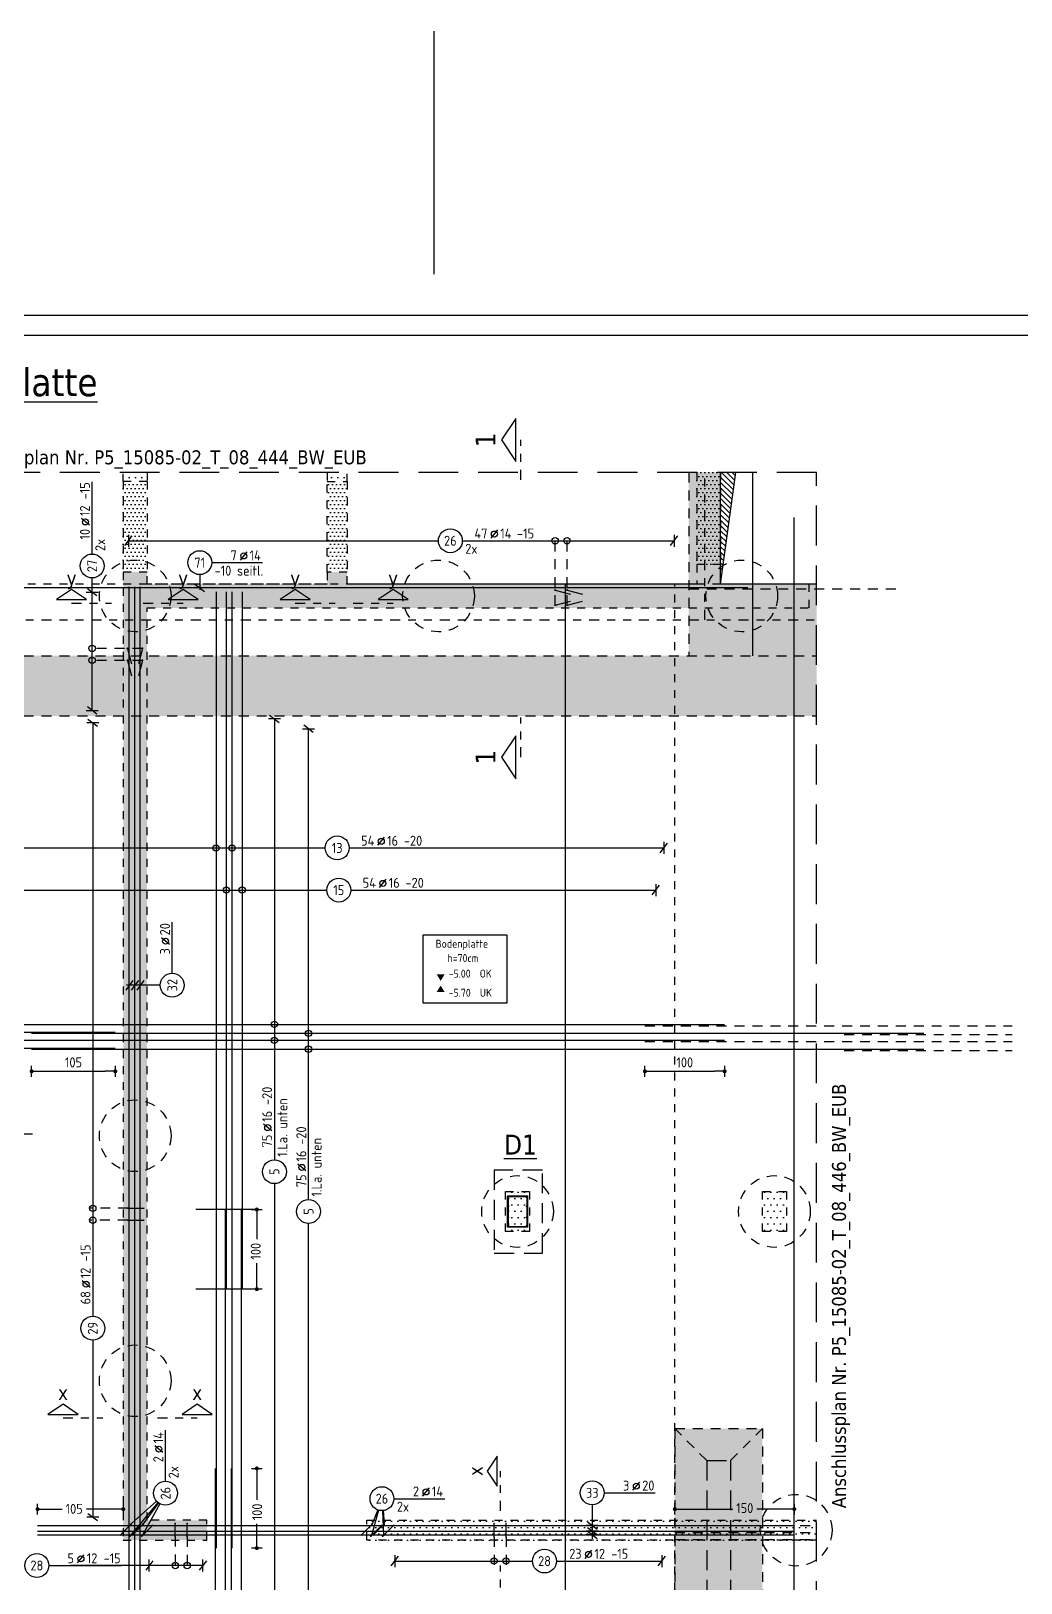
# Model space of a CAD drawing. Extents: x -59 to 99, y -34 to 56.
# Drawn here: x 10.75 to 23.18, y 28.64 to 48.12 of the extents above; entities that cross this region are included whole.
import ezdxf
from ezdxf.enums import TextEntityAlignment as Align

# ---------------------------------------------------------------- set-up
doc = ezdxf.new("R2010")
doc.units = 0
doc.header["$LTSCALE"] = 0.5
for name, pattern in [('AUSGEZOGEN', [1000.01, 1000, 0.01]), ('DASHDOTSMALL', [1.05, 0.5, -0.25, 0.05, -0.25]), ('DIVIDE2', [0.625, 0.25, -0.125, 0, -0.125, 0, -0.125]), ('DOT', [0.175, 0.05, -0.125]), ('GESTRICHELTX2', [1.5, 1, -0.5]), ('HIDDEN', [0.375, 0.25, -0.125]), ('HIDDEN2', [0.187, 0.125, -0.062]), ('HIDDEN4', [0.12, 0.02, -0.1]), ('PUNKT', [0.175, 0.05, -0.125]), ('STRICHLINIE', [0.75, 0.5, -0.25]), ('STRICHPUNKT2', [0.55, 0.25, -0.125, 0.05, -0.125]), ('VERDECKT', [0.375, 0.25, -0.125]), ('VERDECKTX2', [0.75, 0.5, -0.25])]:
    doc.linetypes.add(name, pattern=pattern)
for name, color, linetype in [('ACHSEN', 7, 'Continuous'), ('AFB', 7, 'Continuous'), ('AFU', 7, 'Continuous'), ('BETON', 7, 'Continuous'), ('Brüstung 2.UG', 7, 'Continuous'), ('DETAIL', 7, 'Continuous'), ('DRUEBER', 7, 'Continuous'), ('grau_dunkel', 7, 'Continuous'), ('grau_hell', 7, 'Continuous'), ('Gründungspfähle', 7, 'Continuous'), ('HILFE', 7, 'Continuous'), ('koten', 7, 'Continuous'), ('MASSE', 7, 'Continuous'), ('OBJEKT', 7, 'Continuous'), ('RAHMEN', 7, 'Continuous'), ('RND', 7, 'Continuous'), ('SCHNITTE', 7, 'Continuous'), ('SCHRAFF', 7, 'Continuous'), ('TEXT', 7, 'Continuous'), ('VERDECKT', 7, 'Continuous'), ('Versprung oberseitig', 7, 'Continuous')]:
    doc.layers.add(name, color=color, linetype=linetype)
doc.layers.add('NOPLOT', color=7, linetype='Continuous', plot=False)
doc.styles.add('helv', font='tahoma.ttf')
doc.styles.add('txt', font='isocp.shx')
doc.linetypes.add('AFU_50L', pattern='A,0.75,["/",Standard,S=0.2,R=0,X=-0.01,Y=-0.1],0.07,["/",Standard,S=0.2,R=0,X=-0.01,Y=-0.1],0.75', length=1.57)
doc.dimstyles.new('DOT_I', dxfattribs={"dimscale": 0.5, "dimtxt": 0.25, "dimasz": 0.25, "dimexe": 0.1, "dimexo": 0.3, "dimgap": 0.1, "dimtad": 1, "dimdec": 3, "dimzin": 3, "dimtxsty": 'txt', "dimblk": 'DOT', "dimblk1": 'DOT', "dimblk2": 'DOT', "dimsah": 1, "dimcen": 0.1, "dimse1": 1, "dimse2": 1, "dimazin": 0, "dimtfac": 1, "dimtdec": 4, "dimtix": 1, "dimtmove": 2, "dimatfit": 3, "dimfxl": 0, "dimtvp": 1, "dimtolj": 1, "dimtzin": 0, "dimarcsym": 0})
pattern_1 = [(0, (-76.11419, 512.02772), (0.025, 0.05), [0, -0.05])]
pattern_2 = [(0, (-0.63519, 3.144444), (0.0396875, 0.079375), [0, -0.079375])]

# ---------------------------------------------------------------- blocks, each defined once
blk = doc.blocks.new('okrd_o')
at = {"layer": 'koten', "color": 7, "linetype": 'Continuous'}
blk.add_solid([(-0.125, 0.202), (0.125, 0.202), (0, 0)], dxfattribs=at)
at = {"layer": 'koten', "style": 'txt'}
blk.add_attdef('OKRD', (0.25, 0.1), '', height=0.25, dxfattribs=at)
blk = doc.blocks.new('okrd_u')
at = {"layer": 'koten', "color": 7, "linetype": 'Continuous'}
blk.add_solid([(-0.125, -0.202), (0.125, -0.202), (0, 0)], dxfattribs=at)
at = {"layer": 'koten', "style": 'txt'}
blk.add_attdef('OKRD', (0.25, -0.35), '', height=0.25, dxfattribs=at)
blk = doc.blocks.new('lei_gre')
at = {"layer": 'RND', "color": 7, "linetype": 'Continuous'}
for p, q in [((-0.09, -0.12), (0.09, 0.12)), ((0, 0.15), (0, -0.15))]:
    blk.add_line(p, q, dxfattribs=at)
blk = doc.blocks.new('RND_LEI')
at = {"layer": 'RND', "color": 7, "linetype": 'Continuous'}
blk.add_line((1.022, 0.066), (1.19, 0.27), dxfattribs=at)
for centre, radius in [((0, 0), 0.3), ((1.106, 0.168), 0.075)]:
    blk.add_circle(centre, radius, dxfattribs=at)
at = {"layer": 'RND', "color": 7, "linetype": 'Continuous', "style": 'txt'}
blk.add_attdef('POSL', text='', height=0.25, dxfattribs=at).set_placement((0, 0), align=Align.MIDDLE)
blk.add_attdef('ANZ', text='', height=0.25, dxfattribs=at).set_placement((0.931, 0.057), align=Align.RIGHT)
for tag, p in [('DUM', (1.253, 0.057)), ('ABSTD', (1.674, 0.057)), ('POSTXT', (0.374, -0.327))]:
    blk.add_attdef(tag, p, '', height=0.25, dxfattribs=at)
blk = doc.blocks.new('DOT')
at = {"layer": 'MASSE', "color": 7, "linetype": 'Continuous'}
for p, q in [((0, 0), (-1, 0)), ((0, 0.54), (0, -0.54))]:
    blk.add_line(p, q, dxfattribs=at)
at = {"layer": 'MASSE', "color": 7, "linetype": 'Continuous', "const_width": 0.2}
blk.add_lwpolyline([(-0.1, 0, 1), (0.1, 0, 1)], format="xyb", close=True, dxfattribs=at)
blk = doc.blocks.new('*D28')
at = {"layer": 'Defpoints', "color": 0, "linetype": 'AUSGEZOGEN', "transparency": 16777216}
for p in [(10.76, 35.063), (11.81, 35.063), (11.81, 35.063)]:
    blk.add_point(p, dxfattribs=at)
at = {"layer": 'MASSE', "color": 0, "linetype": 'AUSGEZOGEN', "lineweight": -2, "transparency": 16777216}
blk.add_line((10.885, 35.063), (11.685, 35.063), dxfattribs=at)
at = {"layer": 'MASSE', "color": 0, "linetype": 'AUSGEZOGEN', "lineweight": -2, "transparency": 16777216, "xscale": 0.125, "yscale": 0.125, "zscale": 0.125, "rotation": 180}
blk.add_blockref('DOT', (10.76, 35.063), dxfattribs=at)
at = {"layer": 'MASSE', "color": 0, "linetype": 'AUSGEZOGEN', "lineweight": -2, "transparency": 16777216, "xscale": 0.125, "yscale": 0.125, "zscale": 0.125}
blk.add_blockref('DOT', (11.81, 35.063), dxfattribs=at)
at = {"layer": 'MASSE', "color": 0, "linetype": 'AUSGEZOGEN', "transparency": 16777216, "insert": (11.285, 35.175), "char_height": 0.125, "attachment_point": 5, "style": 'txt'}
blk.add_mtext('\\A1;105', dxfattribs=at)
blk = doc.blocks.new('*D29')
at = {"layer": 'Defpoints', "color": 0, "linetype": 'AUSGEZOGEN', "transparency": 16777216}
for p in [(18.46, 35.063), (19.46, 35.063), (19.46, 35.063)]:
    blk.add_point(p, dxfattribs=at)
at = {"layer": 'MASSE', "color": 0, "linetype": 'AUSGEZOGEN', "lineweight": -2, "transparency": 16777216}
blk.add_line((18.585, 35.063), (19.335, 35.063), dxfattribs=at)
at = {"layer": 'MASSE', "color": 0, "linetype": 'AUSGEZOGEN', "lineweight": -2, "transparency": 16777216, "xscale": 0.125, "yscale": 0.125, "zscale": 0.125, "rotation": 180}
blk.add_blockref('DOT', (18.46, 35.063), dxfattribs=at)
at = {"layer": 'MASSE', "color": 0, "linetype": 'AUSGEZOGEN', "lineweight": -2, "transparency": 16777216, "xscale": 0.125, "yscale": 0.125, "zscale": 0.125}
blk.add_blockref('DOT', (19.46, 35.063), dxfattribs=at)
at = {"layer": 'MASSE', "color": 0, "linetype": 'AUSGEZOGEN', "transparency": 16777216, "insert": (18.96, 35.175), "char_height": 0.125, "attachment_point": 5, "style": 'txt'}
blk.add_mtext('\\A1;100', dxfattribs=at)
blk = doc.blocks.new('*D32')
at = {"layer": 'Defpoints', "color": 0, "linetype": 'AUSGEZOGEN', "transparency": 16777216}
for p in [(13.587, 33.329), (13.587, 33.329), (13.587, 32.329)]:
    blk.add_point(p, dxfattribs=at)
at = {"layer": 'MASSE', "color": 0, "linetype": 'AUSGEZOGEN', "lineweight": -2, "transparency": 16777216}
for p, q in [((13.587, 33.204), (13.587, 32.955)), ((13.587, 32.454), (13.587, 32.655))]:
    blk.add_line(p, q, dxfattribs=at)
at = {"layer": 'MASSE', "color": 0, "linetype": 'AUSGEZOGEN', "lineweight": -2, "transparency": 16777216, "xscale": 0.125, "yscale": 0.125, "zscale": 0.125}
for p, rotation in [((13.587, 33.329), 90), ((13.587, 32.329), 270)]:
    blk.add_blockref('DOT', p, dxfattribs=dict(at, rotation=rotation))
at = {"layer": 'MASSE', "color": 0, "linetype": 'AUSGEZOGEN', "transparency": 16777216, "insert": (13.573, 32.805), "char_height": 0.125, "attachment_point": 5, "rotation": 90, "style": 'txt'}
blk.add_mtext('\\A1;100', dxfattribs=at)
blk = doc.blocks.new('*D33')
at = {"layer": 'Defpoints', "color": 0, "linetype": 'AUSGEZOGEN', "transparency": 16777216}
for p in [(13.587, 30.079), (13.587, 29.079), (13.587, 29.079)]:
    blk.add_point(p, dxfattribs=at)
at = {"layer": 'MASSE', "color": 0, "linetype": 'AUSGEZOGEN', "lineweight": -2, "transparency": 16777216}
for p, q in [((13.587, 29.954), (13.587, 29.683)), ((13.587, 29.204), (13.587, 29.383))]:
    blk.add_line(p, q, dxfattribs=at)
at = {"layer": 'MASSE', "color": 0, "linetype": 'AUSGEZOGEN', "lineweight": -2, "transparency": 16777216, "xscale": 0.125, "yscale": 0.125, "zscale": 0.125}
for p, rotation in [((13.587, 30.079), 90), ((13.587, 29.079), 270)]:
    blk.add_blockref('DOT', p, dxfattribs=dict(at, rotation=rotation))
at = {"layer": 'MASSE', "color": 0, "linetype": 'AUSGEZOGEN', "transparency": 16777216, "insert": (13.591, 29.533), "char_height": 0.125, "attachment_point": 5, "rotation": 90, "style": 'txt'}
blk.add_mtext('\\A1;100', dxfattribs=at)
blk = doc.blocks.new('*D39')
at = {"layer": 'Defpoints', "color": 0, "linetype": 'AUSGEZOGEN', "transparency": 16777216}
for p in [(18.835, 29.568), (18.835, 29.568), (20.335, 29.568)]:
    blk.add_point(p, dxfattribs=at)
at = {"layer": 'MASSE', "color": 0, "linetype": 'AUSGEZOGEN', "lineweight": -2, "transparency": 16777216}
for p, q in [((18.96, 29.568), (19.563, 29.568)), ((20.21, 29.568), (19.863, 29.568))]:
    blk.add_line(p, q, dxfattribs=at)
at = {"layer": 'MASSE', "color": 0, "linetype": 'AUSGEZOGEN', "lineweight": -2, "transparency": 16777216, "xscale": 0.125, "yscale": 0.125, "zscale": 0.125, "rotation": 180}
blk.add_blockref('DOT', (18.835, 29.568), dxfattribs=at)
at = {"layer": 'MASSE', "color": 0, "linetype": 'AUSGEZOGEN', "lineweight": -2, "transparency": 16777216, "xscale": 0.125, "yscale": 0.125, "zscale": 0.125}
blk.add_blockref('DOT', (20.335, 29.568), dxfattribs=at)
at = {"layer": 'MASSE', "color": 0, "linetype": 'AUSGEZOGEN', "transparency": 16777216, "insert": (19.713, 29.581), "char_height": 0.125, "attachment_point": 5, "style": 'txt'}
blk.add_mtext('\\A1;150', dxfattribs=at)
blk = doc.blocks.new('*D40')
at = {"layer": 'Defpoints', "color": 0, "linetype": 'AUSGEZOGEN', "transparency": 16777216}
for p in [(10.835, 29.568), (11.91, 29.568), (11.91, 29.568)]:
    blk.add_point(p, dxfattribs=at)
at = {"layer": 'MASSE', "color": 0, "linetype": 'AUSGEZOGEN', "lineweight": -2, "transparency": 16777216}
for p, q in [((10.96, 29.568), (11.141, 29.568)), ((11.785, 29.568), (11.447, 29.568))]:
    blk.add_line(p, q, dxfattribs=at)
at = {"layer": 'MASSE', "color": 0, "linetype": 'AUSGEZOGEN', "lineweight": -2, "transparency": 16777216, "xscale": 0.125, "yscale": 0.125, "zscale": 0.125, "rotation": 180}
blk.add_blockref('DOT', (10.835, 29.568), dxfattribs=at)
at = {"layer": 'MASSE', "color": 0, "linetype": 'AUSGEZOGEN', "lineweight": -2, "transparency": 16777216, "xscale": 0.125, "yscale": 0.125, "zscale": 0.125}
blk.add_blockref('DOT', (11.91, 29.568), dxfattribs=at)
at = {"layer": 'MASSE', "color": 0, "linetype": 'AUSGEZOGEN', "transparency": 16777216, "insert": (11.294, 29.572), "char_height": 0.125, "attachment_point": 5, "style": 'txt'}
blk.add_mtext('\\A1;105', dxfattribs=at)
blk = doc.blocks.new('SCHN-1')
at = {"layer": 'SCHNITTE', "color": 5, "linetype": 'Continuous'}
blk.add_lwpolyline([(0.54, 0.125), (0, 0.485), (-0.54, 0.125)], close=True, dxfattribs=at)
at = {"layer": 'SCHNITTE', "color": 6, "linetype": 'Continuous', "style": 'helv'}
blk.add_attdef('SCHN-1', text='', height=0.5, dxfattribs=at).set_placement((0, 0.635), align=Align.CENTER)
blk = doc.blocks.new('SCHN-2')
at = {"layer": 'SCHNITTE', "color": 6, "linetype": 'Continuous'}
blk.add_lwpolyline([(0.378, 0.088), (0, 0.34), (-0.378, 0.088)], close=True, dxfattribs=at)
at = {"layer": 'SCHNITTE', "color": 1, "linetype": 'DASHDOTSMALL', "style": 'helv'}
blk.add_attdef('SCHN-2', text='', height=0.35, dxfattribs=at).set_placement((0, 0.45), align=Align.CENTER)
blk = doc.blocks.new('A0-19-5')
at = {"layer": 'RAHMEN'}
blk.add_line((137.9, 89.1), (0, 89.1), dxfattribs=at)
at = {"layer": 'RAHMEN', "color": 5}
blk.add_line((137.4, 88.6), (2, 88.6), dxfattribs=at)

msp = doc.modelspace()

# ---------------------------------------------------------------- hatches: boundary and pattern name
at = {"layer": 'Brüstung 2.UG', "linetype": 'DOT'}
h = msp.add_hatch(dxfattribs=at)
h.set_pattern_fill('DOTS', color=102, scale=0.8, double=1)
h.set_pattern_definition(pattern_1)
h.paths.add_polyline_path([(11.91012, 41.32883), (12.21012, 41.32883), (12.21012, 42.46383), (11.91012, 42.46383)])
h = msp.add_hatch(dxfattribs=at)
h.set_pattern_fill('DOTS', color=102, scale=0.8, double=1)
h.set_pattern_definition(pattern_1)
h.paths.add_polyline_path([(14.72012, 42.46383), (14.47012, 42.46383), (14.47012, 41.32883), (14.72012, 41.32883)])
h = msp.add_hatch(dxfattribs=at)
h.set_pattern_fill('DOTS', color=102, scale=0.8, double=1)
h.set_pattern_definition(pattern_1)
h.paths.add_polyline_path([(19.41012, 42.57883), (19.11012, 42.57883), (19.11012, 41.42383), (19.41012, 41.42383)])
at = {"layer": 'grau_dunkel'}
for points in [[(20.6151, 40.27883), (20.6151, 41.17883), (19.41012, 41.17883), (19.41012, 42.57883), (19.01012, 42.57883), (19.01012, 40.27883)], [(20.6151, 22.28883), (20.6151, 22.78883), (19.53512, 22.78883), (19.53512, 30.17883), (19.23512, 30.17883), (19.23512, 22.28883)]]:
    msp.add_hatch(color=21, dxfattribs=at).paths.add_polyline_path(points)
at = {"layer": 'grau_dunkel', "linetype": 'AUSGEZOGEN'}
h = msp.add_hatch(dxfattribs=at)
h.set_pattern_fill('ANSI31', color=21, scale=0.015, angle=90, style=0, double=1)
h.set_pattern_definition([(135, (-111.63528, 32.329214), (-0.03367596, -0.03367596), [])])
h.paths.add_polyline_path([(19.60065, 42.57883), (19.41012, 42.57883), (19.41012, 41.17883)])
at = {"layer": 'grau_hell'}
msp.add_hatch(color=9, dxfattribs=at).paths.add_polyline_path([(20.6151, 39.52383), (20.6151, 40.27883), (5.71012, 40.27883), (5.71012, 39.52383)])
h = msp.add_hatch(color=9, dxfattribs=at)
h.paths.add_polyline_path([(19.53512, 22.78883), (19.93512, 23.18883), (19.93512, 30.57883), (19.53512, 30.17883)])
h.paths.add_polyline_path([(19.23512, 30.17883), (19.53512, 30.17883), (19.93512, 30.57883), (18.83512, 30.57883)])
h.paths.add_polyline_path([(19.23512, 30.17883), (18.83512, 30.57883), (18.83512, 22.16883), (18.97512, 22.02883), (19.23512, 22.28883)])
h.paths.add_polyline_path([(7.95012, 22.16883), (7.81012, 22.02883), (18.97512, 22.02883), (18.83512, 22.16883)])
h.paths.add_polyline_path([(7.81012, 22.02883), (7.95012, 22.16883), (7.95012, 24.51883), (7.81012, 24.37883)])
h.paths.add_polyline_path([(5.66012, 24.51883), (5.66012, 24.37883), (7.81012, 24.37883), (7.95012, 24.51883)])
h.paths.add_polyline_path([(20.6151, 22.02883), (20.6151, 22.28883), (19.23512, 22.28883), (18.97512, 22.02883)])
h.paths.add_polyline_path([(20.6151, 22.78883), (20.6151, 23.18883), (19.93512, 23.18883), (19.53512, 22.78883)])
at = {"layer": 'SCHRAFF', "linetype": 'AUSGEZOGEN'}
h = msp.add_hatch(dxfattribs=at)
h.set_pattern_fill('DOTS', scale=0.05, double=1)
h.set_pattern_definition(pattern_2)
h.paths.add_polyline_path([(12.21012, 42.57883), (11.91012, 42.57883), (11.91012, 42.46383), (12.21012, 42.46383)])
h.paths.add_polyline_path([(14.72012, 42.57883), (14.47012, 42.57883), (14.47012, 42.46383), (14.72012, 42.46383)])
h = msp.add_hatch(dxfattribs=at)
h.set_pattern_fill('DOTS', scale=0.05, double=1)
h.set_pattern_definition(pattern_2)
h.paths.add_polyline_path([(20.52012, 41.17883), (19.41012, 41.17883), (19.41012, 41.42383), (19.11012, 41.42383), (19.11012, 41.17883), (14.72012, 41.17883), (14.72012, 41.32883), (14.47012, 41.32883), (14.47012, 41.17883), (12.21012, 41.17883), (12.21012, 41.32883), (11.91012, 41.32883), (11.91012, 29.17883), (12.96012, 29.17883), (12.96012, 29.42883), (12.21012, 29.42883), (12.21012, 40.87883), (20.52012, 40.87883)])
h = msp.add_hatch(dxfattribs=at)
h.set_pattern_fill('DOTS', scale=0.05, double=1)
h.set_pattern_definition(pattern_2)
h.paths.add_polyline_path([(17.01012, 33.55383), (16.71012, 33.55383), (16.71012, 33.05383), (17.01012, 33.05383)])
h.paths.add_polyline_path([(20.23512, 33.55383), (19.93512, 33.55383), (19.93512, 33.05383), (20.23512, 33.05383)])
h = msp.add_hatch(dxfattribs=at)
h.set_pattern_fill('DOTS', scale=0.05, double=1)
h.set_pattern_definition(pattern_2)
h.paths.add_polyline_path([(20.6151, 29.42883), (14.97012, 29.42883), (14.97012, 29.17883), (20.6151, 29.17883)])

# ---------------------------------------------------------------- linework, layer by layer
at = {"layer": 'ACHSEN', "color": 140, "linetype": 'AUSGEZOGEN'}
msp.add_line((15.81012, 48.1193), (15.81012, 45.06977), dxfattribs=at)
at = {"layer": 'AFB', "color": 1, "linetype": 'DIVIDE2'}
for p, q in [((19.21012, 40.72883), (19.21012, 42.57883)), ((5.88512, 40.72883), (20.6151, 40.72883))]:
    msp.add_line(p, q, dxfattribs=at)
at = {"layer": 'AFU', "color": 8, "linetype": 'AFU_50L'}
msp.add_line((17.46012, 41.17883), (17.46012, 19.54883), dxfattribs=at)
at = {"layer": 'BETON', "color": 6, "linetype": 'AUSGEZOGEN'}
msp.add_lwpolyline([(20.6151, 41.17883), (19.41012, 41.17883), (19.41012, 42.57883)], dxfattribs=at)
at = {"layer": 'Brüstung 2.UG', "color": 102, "linetype": 'DOT'}
for p, q in [((11.91012, 42.46383), (11.91012, 41.32883)), ((12.21012, 42.46383), (12.21012, 41.32883)), ((14.47012, 41.32883), (14.47012, 42.46383)), ((14.72012, 42.46383), (14.72012, 41.32883)), ((19.11012, 42.57883), (19.11012, 41.42383)), ((19.41012, 42.57883), (19.41012, 41.42383))]:
    msp.add_line(p, q, dxfattribs=at)
at = {"layer": 'DETAIL', "color": 102, "linetype": 'STRICHLINIE'}
msp.add_lwpolyline([(16.56766, 33.824), (16.56766, 32.78173), (17.17444, 32.78173), (17.17444, 33.824)], close=True, dxfattribs=at)
at = {"layer": 'DRUEBER', "color": 7, "linetype": 'PUNKT', "lineweight": -2}
for points in [[(12.21012, 42.57883), (12.21012, 42.46383), (11.91012, 42.46383), (11.91012, 42.57883)], [(14.47012, 42.57883), (14.47012, 42.46383), (14.72012, 42.46383), (14.72012, 42.57883)], [(11.91012, 41.32883), (11.91012, 29.17883), (12.96012, 29.17883), (12.96012, 29.42883), (12.21012, 29.42883), (12.21012, 40.87883), (20.52012, 40.87883), (20.52012, 41.17883), (19.41012, 41.17883), (19.41012, 41.42383), (19.11012, 41.42383), (19.11012, 41.17883), (14.72012, 41.17883), (14.72012, 41.32883), (14.47012, 41.32883), (14.47012, 41.17883), (12.21012, 41.17883), (12.21012, 41.32883), (11.91012, 41.32883)], [(14.97012, 29.42883), (20.6151, 29.42883)], [(20.6151, 29.17883), (14.97012, 29.17883), (14.97012, 29.42883)]]:
    msp.add_lwpolyline(points, dxfattribs=at)
for points in [[(16.71012, 33.55383), (17.01012, 33.55383), (17.01012, 33.05383), (16.71012, 33.05383)], [(19.93512, 33.55383), (20.23512, 33.55383), (20.23512, 33.05383), (19.93512, 33.05383)]]:
    msp.add_lwpolyline(points, close=True, dxfattribs=at)
at = {"layer": 'grau_dunkel', "color": 21, "linetype": 'AUSGEZOGEN'}
msp.add_line((19.41012, 41.17883), (19.60065, 42.57883), dxfattribs=at)
at = {"layer": 'Gründungspfähle', "color": 171, "linetype": 'VERDECKT'}
for centre in [(12.06012, 41.02883), (15.86807, 41.02883), (19.67602, 41.02883), (12.06012, 34.25383), (16.86012, 33.30383), (20.08512, 33.30383), (12.06012, 31.17883), (20.35863, 29.30383)]:
    msp.add_circle(centre, 0.45, dxfattribs=at)
at = {"layer": 'HILFE', "color": 102, "linetype": 'GESTRICHELTX2'}
for p, q in [((20.6151, 42.57883), (5.53823, 42.57883)), ((20.6151, 18.41278), (20.6151, 42.57883))]:
    msp.add_line(p, q, dxfattribs=at)
at = {"layer": 'HILFE', "color": 102, "linetype": 'HIDDEN4'}
msp.add_line((18.83512, 19.54883), (18.83512, 41.17883), dxfattribs=at)
at = {"layer": 'NOPLOT', "color": 191, "linetype": 'Continuous'}
msp.add_line((19.81012, 42.57883), (19.81012, 40.27883), dxfattribs=at)
at = {"layer": 'NOPLOT', "color": 191, "linetype": 'AUSGEZOGEN'}
for p, q in [((20.33512, 17.62097), (20.33512, 42.01327)), ((13.60477, 33.32883), (12.8222, 33.32883)), ((16.74312, 33.49083), (16.97712, 33.49083)), ((16.74312, 33.49083), (16.74312, 33.11683)), ((16.97712, 33.49083), (16.97712, 33.11683)), ((16.74312, 33.11683), (16.97712, 33.11683)), ((13.60477, 32.32883), (12.8222, 32.32883))]:
    msp.add_line(p, q, dxfattribs=at)
at = {"layer": 'OBJEKT', "color": 1, "linetype": 'AUSGEZOGEN'}
msp.add_lwpolyline([(15.67583, 36.77691), (16.72529, 36.77691), (16.72529, 35.91677), (15.67583, 35.91677)], close=True, dxfattribs=at)
at = {"layer": 'RND', "color": 7, "linetype": 'AUSGEZOGEN'}
for p, q in [((11.51978, 41.55542), (11.51978, 42.46167)), ((11.97575, 41.72208), (15.86675, 41.72208)), ((16.16675, 41.72208), (18.8263, 41.72208)), ((13.02011, 41.4473), (13.66011, 41.4473)), ((11.51978, 41.07504), (11.51978, 41.25542)), ((11.51978, 39.59068), (11.51978, 41.07504)), ((11.52732, 39.43792), (11.52732, 31.98856)), ((13.80774, 39.48771), (13.80774, 33.95305)), ((14.23645, 33.45413), (14.23645, 39.36183)), ((8.11671, 37.86647), (14.44642, 37.86647)), ((14.74642, 37.86647), (18.69724, 37.86647)), ((7.94875, 37.33805), (14.46653, 37.33805)), ((14.76653, 37.33805), (18.59572, 37.33805)), ((12.52469, 36.29334), (12.52469, 36.93334)), ((10.13102, 34.27684), (10.77102, 34.27684)), ((13.80774, 33.65305), (13.80774, 24.75432)), ((14.23645, 24.62933), (14.23645, 33.15413)), ((11.52732, 31.68856), (11.52732, 29.46845)), ((12.44108, 29.91789), (12.44108, 30.55789)), ((15.30809, 29.6994), (15.94809, 29.6994)), ((17.9487, 29.77249), (18.5887, 29.77249)), ((10.97566, 28.86066), (11.88191, 28.86066)), ((12.23685, 28.86066), (11.25057, 28.86066)), ((12.90845, 28.86066), (12.23685, 28.86066)), ((15.32075, 28.91658), (17.0491, 28.91658)), ((17.3491, 28.91658), (18.67203, 28.91658))]:
    msp.add_line(p, q, dxfattribs=at)
at = {"layer": 'RND', "color": 102, "linetype": 'VERDECKT'}
for p, q in [((17.33211, 40.91383), (17.33211, 41.77208)), ((17.48211, 40.91383), (17.48211, 41.77208)), ((12.1517, 40.37096), (11.46978, 40.37096)), ((12.1517, 40.22096), (11.46978, 40.22096)), ((11.97238, 33.34384), (11.47732, 33.34384)), ((11.96738, 33.19384), (11.47732, 33.19384)), ((12.56312, 29.22383), (12.56312, 28.81066)), ((12.71312, 29.21883), (12.71312, 28.81066)), ((16.56571, 29.21883), (16.56571, 28.86658)), ((16.71571, 29.21883), (16.71571, 28.86658))]:
    msp.add_line(p, q, dxfattribs=at)
at = {"layer": 'RND', "color": 102, "linetype": 'AUSGEZOGEN'}
for p, q in [((12.87011, 41.2973), (12.87011, 41.10655)), ((12.37469, 36.14334), (11.95129, 36.14334)), ((12.34545, 29.65232), (11.99688, 29.23104)), ((12.32861, 29.66864), (12.01264, 29.38983)), ((12.36908, 29.6363), (12.15333, 29.24195)), ((12.35306, 29.64643), (12.16182, 29.38255)), ((17.7987, 29.62249), (17.7987, 29.1964)), ((15.11663, 29.55525), (15.02525, 29.23761)), ((15.10484, 29.55917), (15.0368, 29.37999)), ((15.16367, 29.54951), (15.17542, 29.23376)), ((15.17168, 29.55002), (15.18697, 29.38192))]:
    msp.add_line(p, q, dxfattribs=at)
at = {"layer": 'RND', "color": 1, "linetype": 'AUSGEZOGEN'}
for points in [[(19.74967, 41.13044), (5.74967, 41.13044)], [(11.98532, 28.14158), (11.98532, 41.14158)], [(12.05441, 28.14158), (12.05441, 41.14158)], [(12.12351, 28.14158), (12.12351, 41.14158)], [(17.33211, 41.10357), (17.5253, 41.05181)], [(17.48211, 41.10357), (17.6753, 41.05181)], [(13.07519, 41.07883), (13.07519, 29.07883)], [(13.20378, 41.07883), (13.20378, 32.32883)], [(13.27519, 41.07883), (13.27519, 29.07883)], [(13.40378, 41.07883), (13.40378, 32.32883)], [(17.33211, 40.91383), (17.5253, 40.9656)], [(17.48211, 40.91383), (17.6753, 40.9656)], [(11.96196, 40.37096), (12.01372, 40.17777)], [(12.1517, 40.37096), (12.09993, 40.17777)], [(11.96196, 40.22096), (12.01372, 40.02777)], [(12.1517, 40.22096), (12.09993, 40.02777)], [(8.26012, 35.6525), (19.46012, 35.6525)], [(5.76012, 35.5525), (11.81012, 35.5525)], [(8.26012, 35.4525), (19.46012, 35.4525)], [(10.76012, 35.54035), (21.96012, 35.54035)], [(5.76012, 35.3525), (11.81012, 35.3525)], [(10.76012, 35.34035), (21.96012, 35.34035)], [(11.96738, 33.34384), (12.16649, 33.34384)], [(13.18835, 33.32883), (13.18835, 21.32883)], [(13.38835, 33.32883), (13.38835, 21.32883)], [(16.87554, 33.48925), (16.98512, 33.49883), (16.98512, 33.10883), (16.73512, 33.10883), (16.73512, 33.49883), (16.98512, 33.49883), (16.97554, 33.38925)], [(11.96738, 33.19384), (12.16649, 33.19384)], [(13.06319, 30.07883), (13.06319, 21.32883)], [(13.26319, 30.07883), (13.26319, 21.32883)], [(10.83512, 29.36212), (20.33512, 29.36212)], [(10.83512, 29.2929), (20.33512, 29.2929)], [(10.83512, 29.24481), (20.33512, 29.24481)], [(12.00874, 29.37995), (11.86732, 29.23853)], [(11.99329, 29.22995), (12.13471, 29.37137)], [(12.15874, 29.37995), (12.01732, 29.23853)], [(12.14329, 29.22995), (12.28471, 29.37137)], [(12.56312, 29.21883), (12.56312, 29.38884)], [(12.71312, 29.21883), (12.71312, 29.38884)], [(15.03335, 29.37995), (14.89193, 29.23853)], [(15.0179, 29.22995), (15.15932, 29.37137)], [(15.18335, 29.37995), (15.04193, 29.23853)], [(15.1679, 29.22995), (15.30932, 29.37137)], [(16.56571, 29.21883), (16.56571, 29.38884)], [(16.71571, 29.21883), (16.71571, 29.38884)]]:
    msp.add_lwpolyline(points, dxfattribs=at)
at = {"layer": 'RND', "color": 7, "linetype": 'AUSGEZOGEN'}
for points, const_width in [([(17.32586, 41.10357, 1), (17.33836, 41.10357, 1)], 0.0125), ([(17.47586, 41.10357, 1), (17.48836, 41.10357, 1)], 0.0125), ([(17.32586, 40.91383, 1), (17.33836, 40.91383, 1)], 0.0125), ([(17.47586, 40.91383, 1), (17.48836, 40.91383, 1)], 0.0125), ([(11.96196, 40.37721, 1), (11.96196, 40.36471, 1)], 0.0125), ([(12.1517, 40.37721, 1), (12.1517, 40.36471, 1)], 0.0125), ([(11.96196, 40.22721, 1), (11.96196, 40.21471, 1)], 0.0125), ([(12.1517, 40.22721, 1), (12.1517, 40.21471, 1)], 0.0125), ([(11.96238, 33.34384, 1), (11.97238, 33.34384, 1)], 0.01), ([(12.16149, 33.34384, 1), (12.17149, 33.34384, 1)], 0.01), ([(16.74712, 33.48283, 1), (16.75512, 33.48283, 1)], 0.008), ([(16.74712, 33.36794, 1), (16.75512, 33.36794, 1)], 0.008), ([(16.96512, 33.48283, 1), (16.97312, 33.48283, 1)], 0.008), ([(16.96512, 33.36794, 1), (16.97312, 33.36794, 1)], 0.008), ([(11.96238, 33.19384, 1), (11.97238, 33.19384, 1)], 0.01), ([(12.16149, 33.19384, 1), (12.17149, 33.19384, 1)], 0.01), ([(16.74712, 33.23128, 1), (16.75512, 33.23128, 1)], 0.008), ([(16.74712, 33.12483, 1), (16.75512, 33.12483, 1)], 0.008), ([(16.96512, 33.23128, 1), (16.97312, 33.23128, 1)], 0.008), ([(16.96512, 33.12483, 1), (16.97312, 33.12483, 1)], 0.008), ([(11.99329, 29.2237, 1), (11.99329, 29.2362, 1)], 0.0125), ([(12.00874, 29.3737, -1), (12.00874, 29.3862, -1)], 0.0125), ([(12.14329, 29.2237, 1), (12.14329, 29.2362, 1)], 0.0125), ([(12.15874, 29.3737, -1), (12.15874, 29.3862, -1)], 0.0125), ([(12.56312, 29.38384, 1), (12.56312, 29.39384, 1)], 0.01), ([(12.56312, 29.21383, 1), (12.56312, 29.22383, 1)], 0.01), ([(12.71312, 29.38384, 1), (12.71312, 29.39384, 1)], 0.01), ([(12.71312, 29.21383, 1), (12.71312, 29.22383, 1)], 0.01), ([(15.0179, 29.2237, 1), (15.0179, 29.2362, 1)], 0.0125), ([(15.03335, 29.3737, -1), (15.03335, 29.3862, -1)], 0.0125), ([(15.1679, 29.2237, 1), (15.1679, 29.2362, 1)], 0.0125), ([(15.18335, 29.3737, -1), (15.18335, 29.3862, -1)], 0.0125), ([(16.56571, 29.38384, 1), (16.56571, 29.39384, 1)], 0.01), ([(16.56571, 29.21383, 1), (16.56571, 29.22383, 1)], 0.01), ([(16.71571, 29.38384, 1), (16.71571, 29.39384, 1)], 0.01), ([(16.71571, 29.21383, 1), (16.71571, 29.22383, 1)], 0.01)]:
    msp.add_lwpolyline(points, format="xyb", close=True, dxfattribs=dict(at, const_width=const_width))
at = {"layer": 'RND', "color": 1, "linetype": 'HIDDEN'}
for points in [[(19.01012, 41.11868), (21.70583, 41.11868)], [(18.46012, 35.63523), (23.06975, 35.63523)], [(20.96012, 35.52465), (23.06975, 35.52465)], [(18.46012, 35.43523), (23.06975, 35.43523)], [(20.96012, 35.32465), (23.06975, 35.32465)], [(18.83512, 29.36195), (20.6151, 29.36195)], [(18.83512, 29.27551), (20.6151, 29.27551)], [(18.83512, 29.18907), (20.6151, 29.18907)]]:
    msp.add_lwpolyline(points, dxfattribs=at)
at = {"layer": 'RND', "color": 7, "linetype": 'AUSGEZOGEN'}
for centre in [(17.33211, 41.72208), (17.48211, 41.72208), (11.51978, 40.37096), (11.51978, 40.22096), (13.07519, 37.86647), (13.27519, 37.86647), (13.20378, 37.33805), (13.40378, 37.33805), (13.80774, 35.6525), (13.80774, 35.4525), (14.23645, 35.54035), (14.23645, 35.34035), (11.52732, 33.34384), (11.52732, 33.19384), (12.56312, 28.86066), (12.71312, 28.86066), (16.56571, 28.91658), (16.71571, 28.91658)]:
    msp.add_circle(centre, 0.04, dxfattribs=at)
at = {"layer": 'SCHNITTE', "color": 5, "linetype": 'STRICHPUNKT2'}
for p, q in [((16.9007, 42.48811), (16.9007, 42.98811)), ((16.9007, 39.00468), (16.9007, 39.50468))]:
    msp.add_line(p, q, dxfattribs=at)
at = {"layer": 'SCHNITTE', "color": 6, "linetype": 'STRICHPUNKT2'}
for p, q in [((11.26105, 40.93931), (11.76105, 40.93931)), ((12.1621, 40.93931), (12.6621, 40.93931)), ((14.06872, 40.93931), (14.56872, 40.93931)), ((14.79815, 40.93931), (15.29815, 40.93931)), ((11.1539, 30.71345), (11.6539, 30.71345)), ((12.33875, 30.71345), (12.83875, 30.71345)), ((16.6476, 29.54562), (16.6476, 30.04562)), ((16.6476, 28.36077), (16.6476, 28.86077))]:
    msp.add_line(p, q, dxfattribs=at)
at = {"layer": 'VERDECKT', "color": 7, "linetype": 'VERDECKT'}
for p, q in [((19.01012, 42.57883), (19.01012, 40.27883)), ((5.71012, 40.27883), (20.6151, 40.27883)), ((5.71012, 39.52383), (20.6151, 39.52383)), ((18.83512, 30.57883), (18.83512, 22.16883)), ((18.83512, 30.57883), (19.93512, 30.57883)), ((19.23512, 30.17883), (18.83512, 30.57883)), ((19.53512, 30.17883), (19.93512, 30.57883)), ((19.93512, 30.57883), (19.93512, 23.18883))]:
    msp.add_line(p, q, dxfattribs=at)
at = {"layer": 'VERDECKT', "color": 7, "linetype": 'VERDECKTX2'}
for p, q in [((19.23512, 30.17883), (19.23512, 22.28883)), ((19.23512, 30.17883), (19.53512, 30.17883)), ((19.53512, 30.17883), (19.53512, 22.78883))]:
    msp.add_line(p, q, dxfattribs=at)
at = {"layer": 'Versprung oberseitig', "color": 1, "linetype": 'HIDDEN2'}
msp.add_line((19.41012, 41.17883), (6.01012, 41.17883), dxfattribs=at)

# ---------------------------------------------------------------- block references
at = {"layer": 'koten', "color": 6, "linetype": 'AUSGEZOGEN', "xscale": 0.4, "yscale": 0.4, "zscale": 0.4}
for name, p, values in [('okrd_o', (15.89521, 36.19915), {'OKRD': '-5.00  OK'}), ('okrd_u', (15.89521, 36.13915), {'OKRD': '-5.70  UK'})]:
    msp.add_blockref(name, p, dxfattribs=at).add_auto_attribs(values)
at = {"layer": 'RAHMEN', "color": 1, "linetype": 'AUSGEZOGEN', "xscale": 0.5, "yscale": 0.5, "zscale": 0.5}
msp.add_blockref('A0-19-5', (0, 0), dxfattribs=at)
at = {"layer": 'RND', "color": 7, "linetype": 'AUSGEZOGEN', "xscale": 0.5, "yscale": 0.5, "zscale": 0.5, "rotation": 90}
for p, values in [((11.51978, 41.40542), {'POSL': '27', 'DUM': '12', 'ANZ': '10', 'ABSTD': '-15', 'POSTXT': '2x'}), ((12.52469, 36.14334), {'POSL': '32', 'DUM': '20', 'ANZ': '3'}), ((13.80774, 33.80305), {'POSL': '5', 'DUM': '16', 'ANZ': '75', 'ABSTD': '-20', 'POSTXT': '1.La. unten'}), ((14.23645, 33.30413), {'POSL': '5', 'DUM': '16', 'ANZ': '75', 'ABSTD': '-20', 'POSTXT': '1.La. unten'}), ((11.52732, 31.83856), {'POSL': '29', 'DUM': '12', 'ANZ': '68', 'ABSTD': '-15'}), ((12.44108, 29.76789), {'POSL': '26', 'DUM': '14', 'ANZ': '2', 'POSTXT': '2x'})]:
    msp.add_blockref('RND_LEI', p, dxfattribs=at).add_auto_attribs(values)
at = {"layer": 'RND', "color": 7, "linetype": 'AUSGEZOGEN', "xscale": 0.5, "yscale": 0.5, "zscale": 0.5}
for p in [(11.97575, 41.72208), (18.8263, 41.72208), (18.69724, 37.86647), (18.59572, 37.33805), (15.32075, 28.91658), (18.67203, 28.91658)]:
    msp.add_blockref('lei_gre', p, dxfattribs=at)
for p, values in [((16.01675, 41.72208), {'POSL': '26', 'DUM': '14', 'ANZ': '47', 'ABSTD': '-15', 'POSTXT': '2x'}), ((12.87011, 41.4473), {'POSL': '71', 'DUM': '14', 'ANZ': '7', 'POSTXT': '-10 seitl.'}), ((14.59642, 37.86647), {'POSL': '13', 'DUM': '16', 'ANZ': '54', 'ABSTD': '-20'}), ((14.61653, 37.33805), {'POSL': '15', 'DUM': '16', 'ANZ': '54', 'ABSTD': '-20'}), ((15.15809, 29.6994), {'POSL': '26', 'DUM': '14', 'ANZ': '2', 'POSTXT': '2x'}), ((17.7987, 29.77249), {'POSL': '33', 'DUM': '20', 'ANZ': '3'}), ((17.1991, 28.91658), {'POSL': '28', 'DUM': '12', 'ANZ': '23', 'ABSTD': '-15'}), ((10.82566, 28.86066), {'POSL': '28', 'DUM': '12', 'ANZ': '5', 'ABSTD': '-15'})]:
    msp.add_blockref('RND_LEI', p, dxfattribs=at).add_auto_attribs(values)
for p, rotation in [((11.51978, 41.07504), 90), ((11.51978, 39.59068), 90), ((11.52732, 39.43792), 270), ((13.80774, 39.48771), 270), ((14.23645, 39.36183), 90), ((11.52732, 29.46845), 270), ((12.23685, 28.86066), 180), ((12.90845, 28.86066), 180)]:
    msp.add_blockref('lei_gre', p, dxfattribs=dict(at, rotation=rotation))
at = {"layer": 'RND', "color": 102, "linetype": 'AUSGEZOGEN', "xscale": 0.5, "yscale": 0.5, "zscale": 0.5}
for p, rotation in [((12.87011, 41.13044), 270), ((11.98532, 36.14334), 180), ((12.05441, 36.14334), 180), ((12.12351, 36.14334), 180), ((17.7987, 29.36212), 270), ((17.7987, 29.2929), 270), ((17.7987, 29.24481), 270)]:
    msp.add_blockref('lei_gre', p, dxfattribs=dict(at, rotation=rotation))
at = {"layer": 'SCHNITTE', "color": 5, "linetype": 'STRICHPUNKT2', "xscale": 0.5, "yscale": 0.5, "zscale": 0.5, "rotation": 90}
for p in [(16.9007, 42.98811), (16.9007, 39.00468)]:
    msp.add_blockref('SCHN-1', p, dxfattribs=at).add_auto_attribs({'SCHN-1': '1'})
at = {"layer": 'SCHNITTE', "color": 6, "linetype": 'STRICHPUNKT2', "xscale": 0.5, "yscale": 0.5, "zscale": 0.5}
for p, values in [((11.26105, 40.93931), {'SCHN-2': 'y'}), ((12.6621, 40.93931), {'SCHN-2': 'y'}), ((14.06872, 40.93931), {'SCHN-2': 'y'}), ((15.29815, 40.93931), {'SCHN-2': 'y'}), ((11.1539, 30.71345), {'SCHN-2': 'x'}), ((12.83875, 30.71345), {'SCHN-2': 'x'})]:
    msp.add_blockref('SCHN-2', p, dxfattribs=at).add_auto_attribs(values)
at = {"layer": 'SCHNITTE', "color": 6, "linetype": 'STRICHPUNKT2', "xscale": 0.5, "yscale": 0.5, "zscale": 0.5, "rotation": 90}
msp.add_blockref('SCHN-2', (16.6476, 30.04562), dxfattribs=at).add_auto_attribs({'SCHN-2': 'x'})

# ---------------------------------------------------------------- texts
at = {"layer": 'TEXT', "color": 5, "linetype": 'AUSGEZOGEN', "style": 'helv'}
msp.add_text('%%UGrundriss Bodenplatte', height=0.35, dxfattribs=at).set_placement((6.94512, 43.53674))
at = {"layer": 'TEXT', "color": 1, "linetype": 'AUSGEZOGEN'}
for s, height, style, p in [('Anschlussplan Nr. P5_15085-02_T_08_444_BW_EUB', 0.175, 'helv', (9.63643, 42.68178)), ('Bodenplatte', 0.1, 'txt', (15.83177, 36.61435)), ('h=70cm', 0.1, 'txt', (15.97984, 36.43404))]:
    msp.add_text(s, height=height, dxfattribs=dict(at, style=style)).set_placement(p)
at = {"layer": 'TEXT', "color": 1, "linetype": 'AUSGEZOGEN', "style": 'helv'}
msp.add_text('Anschlussplan Nr. P5_15085-02_T_08_446_BW_EUB', height=0.175, rotation=90, dxfattribs=at).set_placement((20.98336, 29.57867))
at = {"layer": 'TEXT', "color": 6, "linetype": 'AUSGEZOGEN', "style": 'helv'}
msp.add_text('%%uD1', height=0.25, dxfattribs=at).set_placement((16.68938, 34.01769))

# ---------------------------------------------------------------- dimensions: what is measured, and where the dimension line sits
at = {"layer": 'MASSE', "color": 7, "linetype": 'AUSGEZOGEN'}
for base, p1, p2, picture, middle in [((11.81012, 35.06261), (10.76012, 35.06261), (11.81012, 35.06261), '*D28', (11.28512, 35.17511)), ((19.46012, 35.06261), (18.46012, 35.06261), (19.46012, 35.06261), '*D29', (18.96012, 35.17511))]:
    dim = msp.add_linear_dim(base=base, p1=p1, p2=p2, dimstyle='DOT_I', override={"dimdec": 0, "dimlfac": 100}, dxfattribs=at)
    dim.commit()
    dim.dimension.update_dxf_attribs({"geometry": picture, "text_midpoint": middle})
for base, p1, p2, picture, middle in [((13.58678, 33.32883), (13.58678, 32.32883), (13.58678, 33.32883), '*D32', (13.57337, 32.80493)), ((13.58678, 29.07883), (13.58678, 30.07883), (13.58678, 29.07883), '*D33', (13.5911, 29.53322))]:
    dim = msp.add_linear_dim(base=base, p1=p1, p2=p2, angle=90, dimstyle='DOT_I', override={"dimdec": 0, "dimlfac": 100}, dxfattribs=at)
    dim.commit()
    dim.dimension.update_dxf_attribs({"geometry": picture, "text_midpoint": middle, "dimtype": 160})
dim = msp.add_linear_dim(base=(11.91012, 29.56804), p1=(10.83512, 29.56804), p2=(11.91012, 29.56804), text='105', dimstyle='DOT_I', override={"dimdec": 1, "dimlfac": 100}, dxfattribs=at)
dim.commit()
dim.dimension.update_dxf_attribs({"geometry": '*D40', "text_midpoint": (11.29404, 29.5716), "dimtype": 160})
dim = msp.add_linear_dim(base=(18.83512, 29.56804), p1=(20.33512, 29.56804), p2=(18.83512, 29.56804), dimstyle='DOT_I', override={"dimdec": 0, "dimlfac": 100}, dxfattribs=at)
dim.commit()
dim.dimension.update_dxf_attribs({"geometry": '*D39', "text_midpoint": (19.71319, 29.58088), "dimtype": 160})

doc.saveas('drawing.dxf')
